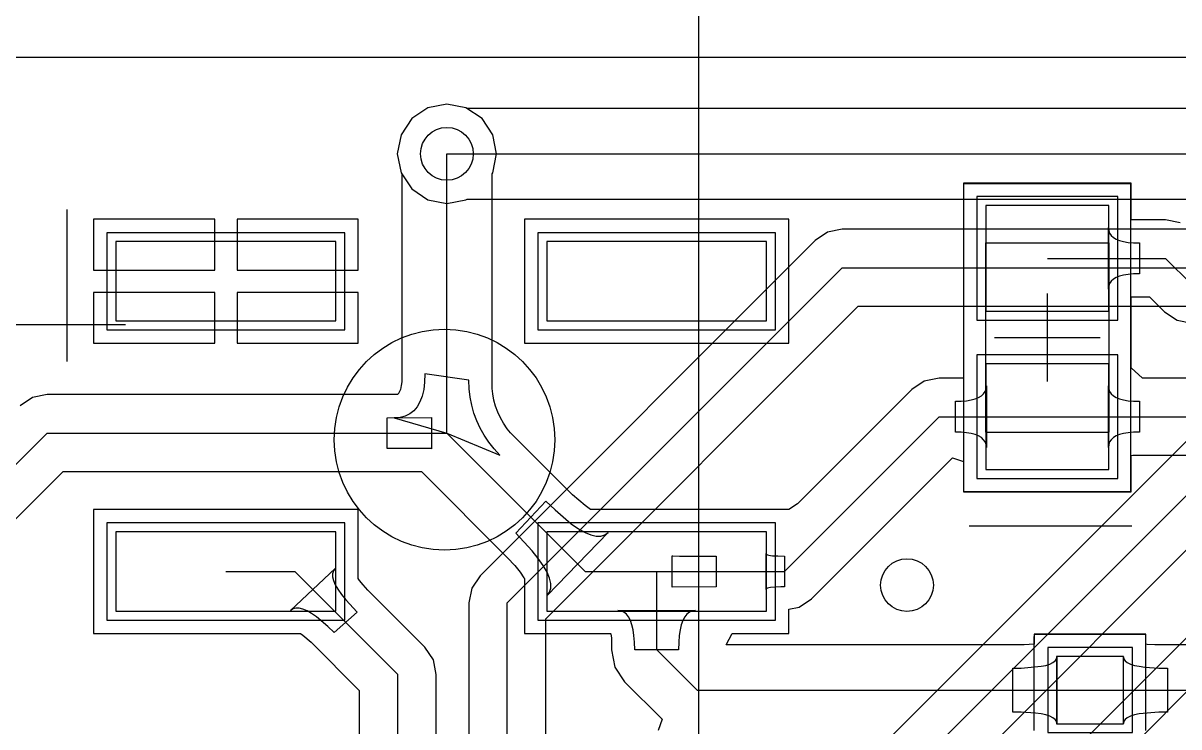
# Model space of a CAD drawing. Header units: millimetres. Extents: x 73 to 121, y 30 to 140.
# Drawn here: x 89.44 to 102.58, y 99.48 to 107.48 of the extents above; entities that cross this region are included whole.
import ezdxf

# ---------------------------------------------------------------- set-up
doc = ezdxf.new("R2010")
doc.units = ezdxf.units.MM
for name, color, linetype in [('BottomLayer', 5, 'Continuous'), ('BottomOverlay', 54, 'Continuous'), ('Mechanical13', 56, 'Continuous'), ('Mechanical15', 56, 'Continuous'), ('MultiLayer', 9, 'Continuous'), ('TopLayer', 1, 'Continuous'), ('TopOverlay', 2, 'Continuous'), ('TopPaste', 8, 'Continuous'), ('TopSolder', 216, 'Continuous')]:
    doc.layers.add(name, color=color, linetype=linetype)

# ---------------------------------------------------------------- blocks, each defined once
blk = doc.blocks.new('C0603_14')
at = {"layer": 'TopLayer'}
for p, q in [((-0.356, 0.559), (-0.356, -0.203)), ((0.406, 0.559), (-0.356, 0.559)), ((0.406, -0.203), (0.406, 0.559)), ((1.041, 0.559), (1.041, -0.203)), ((1.803, 0.559), (1.041, 0.559)), ((1.803, -0.203), (1.803, 0.559)), ((-0.356, -0.203), (0.406, -0.203)), ((1.041, -0.203), (1.803, -0.203))]:
    blk.add_line(p, q, dxfattribs=at)
at = {"layer": 'TopOverlay'}
for p, q in [((-0.61, 0.813), (0.457, 0.813)), ((-0.61, 0.813), (-0.61, -0.457)), ((0.965, 0.813), (2.032, 0.813)), ((2.057, 0.813), (2.057, -0.457)), ((-0.61, -0.457), (0.457, -0.457)), ((0.965, -0.457), (2.032, -0.457))]:
    blk.add_line(p, q, dxfattribs=at)
at = {"layer": 'TopPaste'}
for p, q in [((-0.356, 0.559), (-0.356, -0.203)), ((0.406, 0.559), (-0.356, 0.559)), ((0.406, -0.203), (0.406, 0.559)), ((1.041, 0.559), (1.041, -0.203)), ((1.803, 0.559), (1.041, 0.559)), ((1.803, -0.203), (1.803, 0.559)), ((-0.356, -0.203), (0.406, -0.203)), ((1.041, -0.203), (1.803, -0.203))]:
    blk.add_line(p, q, dxfattribs=at)
at = {"layer": 'TopSolder'}
for p, q in [((-0.457, 0.66), (-0.457, -0.305)), ((0.508, 0.66), (-0.457, 0.66)), ((0.508, -0.305), (0.508, 0.66)), ((0.94, 0.66), (0.94, -0.305)), ((1.905, 0.66), (0.94, 0.66)), ((1.905, -0.305), (1.905, 0.66)), ((-0.457, -0.305), (0.508, -0.305)), ((0.94, -0.305), (1.905, -0.305))]:
    blk.add_line(p, q, dxfattribs=at)
blk = doc.blocks.new('1_4148_24')
at = {"layer": 'Mechanical13'}
for p, q in [((-0.257, 0.722), (1.893, 0.722)), ((-0.257, -0.678), (-0.257, 0.722)), ((1.893, -0.678), (1.893, 0.722)), ((1.893, -0.678), (-0.257, -0.678))]:
    blk.add_line(p, q, dxfattribs=at)
at = {"layer": 'Mechanical15'}
for p, q in [((2.568, 0.972), (-0.932, 0.972)), ((-0.932, -0.928), (-0.932, 0.972)), ((2.568, -0.928), (2.568, 0.972)), ((0.818, -0.478), (0.818, 0.522)), ((1.318, 0.022), (0.318, 0.022)), ((2.568, -0.928), (-0.932, -0.928))]:
    blk.add_line(p, q, dxfattribs=at)
at = {"layer": 'TopLayer'}
for p, q in [((0.518, 0.722), (-0.682, 0.722)), ((-0.682, 0.722), (-0.682, -0.678)), ((0.518, -0.678), (0.518, 0.722)), ((2.318, 0.722), (1.118, 0.722)), ((1.118, 0.722), (1.118, -0.678)), ((2.318, -0.678), (2.318, 0.722)), ((-0.682, -0.678), (0.518, -0.678)), ((1.118, -0.678), (2.318, -0.678))]:
    blk.add_line(p, q, dxfattribs=at)
at = {"layer": 'TopOverlay'}
for p, q in [((2.957, -0.867), (2.957, 0.983)), ((0.818, -0.578), (0.818, 0.622))]:
    blk.add_line(p, q, dxfattribs=at)
at = {"layer": 'TopPaste'}
for p, q in [((0.518, 0.722), (-0.682, 0.722)), ((-0.682, 0.722), (-0.682, -0.678)), ((0.518, -0.678), (0.518, 0.722)), ((2.318, 0.722), (1.118, 0.722)), ((1.118, 0.722), (1.118, -0.678)), ((2.318, -0.678), (2.318, 0.722)), ((-0.682, -0.678), (0.518, -0.678)), ((1.118, -0.678), (2.318, -0.678))]:
    blk.add_line(p, q, dxfattribs=at)
at = {"layer": 'TopSolder'}
for p, q in [((0.62, 0.824), (-0.784, 0.824)), ((-0.784, 0.824), (-0.784, -0.78)), ((0.62, -0.78), (0.62, 0.824)), ((2.42, 0.824), (1.016, 0.824)), ((1.016, 0.824), (1.016, -0.78)), ((2.42, -0.78), (2.42, 0.824)), ((-0.784, -0.78), (0.62, -0.78)), ((1.016, -0.78), (2.42, -0.78))]:
    blk.add_line(p, q, dxfattribs=at)
blk = doc.blocks.new('__2812__26')
at = {"layer": 'TopLayer'}
for p, q in [((-1.25, 0.45), (-1.25, -0.45)), ((1.25, 0.45), (-1.25, 0.45)), ((1.25, -0.45), (1.25, 0.45)), ((3.65, 0.45), (3.65, -0.45)), ((6.15, 0.45), (3.65, 0.45)), ((6.15, -0.45), (6.15, 0.45)), ((-1.25, -0.45), (1.25, -0.45)), ((3.65, -0.45), (6.15, -0.45)), ((-1.25, -2.85), (-1.25, -3.75)), ((1.25, -2.85), (-1.25, -2.85)), ((1.25, -3.75), (1.25, -2.85)), ((3.65, -2.85), (3.65, -3.75)), ((6.15, -2.85), (3.65, -2.85)), ((6.15, -3.75), (6.15, -2.85)), ((-1.25, -3.75), (1.25, -3.75)), ((3.65, -3.75), (6.15, -3.75))]:
    blk.add_line(p, q, dxfattribs=at)
at = {"layer": 'TopOverlay'}
blk.add_line((6.706, -2.388), (6.706, -4.115), dxfattribs=at)
blk.add_circle((2.413, -1.499), 1.255, dxfattribs=at)
at = {"layer": 'TopPaste'}
for p, q in [((-1.25, 0.45), (-1.25, -0.45)), ((1.25, 0.45), (-1.25, 0.45)), ((1.25, -0.45), (1.25, 0.45)), ((3.65, 0.45), (3.65, -0.45)), ((6.15, 0.45), (3.65, 0.45)), ((6.15, -0.45), (6.15, 0.45)), ((-1.25, -0.45), (1.25, -0.45)), ((3.65, -0.45), (6.15, -0.45)), ((-1.25, -2.85), (-1.25, -3.75)), ((1.25, -2.85), (-1.25, -2.85)), ((1.25, -3.75), (1.25, -2.85)), ((3.65, -2.85), (3.65, -3.75)), ((6.15, -2.85), (3.65, -2.85)), ((6.15, -3.75), (6.15, -2.85)), ((-1.25, -3.75), (1.25, -3.75)), ((3.65, -3.75), (6.15, -3.75))]:
    blk.add_line(p, q, dxfattribs=at)
at = {"layer": 'TopSolder'}
for p, q in [((-1.352, 0.552), (-1.352, -0.552)), ((1.352, 0.552), (-1.352, 0.552)), ((1.352, -0.552), (1.352, 0.552)), ((3.548, 0.552), (3.548, -0.552)), ((6.252, 0.552), (3.548, 0.552)), ((6.252, -0.552), (6.252, 0.552)), ((-1.352, -0.552), (1.352, -0.552)), ((3.548, -0.552), (6.252, -0.552)), ((-1.352, -2.748), (-1.352, -3.852)), ((1.352, -2.748), (-1.352, -2.748)), ((1.352, -3.852), (1.352, -2.748)), ((3.548, -2.748), (3.548, -3.852)), ((6.252, -2.748), (3.548, -2.748)), ((6.252, -3.852), (6.252, -2.748)), ((-1.352, -3.852), (1.352, -3.852)), ((3.548, -3.852), (6.252, -3.852))]:
    blk.add_line(p, q, dxfattribs=at)
blk = doc.blocks.new('18650____________B_71')
at = {"layer": 'BottomOverlay'}
for p, q in [((-0.469, 22), (76.531, 22)), ((22.329, 15.482), (22.329, 10.15))]:
    blk.add_line(p, q, dxfattribs=at)

msp = doc.modelspace()

# ---------------------------------------------------------------- linework, layer by layer
at = {"layer": 'BottomLayer'}
for p, q in [((85.744, 107.092), (108.785, 107.092)), ((94.043, 106.516), (93.86, 106.394)), ((94.259, 106.559), (94.043, 106.516)), ((94.476, 106.516), (94.259, 106.559)), ((94.488, 106.508), (94.476, 106.516)), ((108.855, 106.508), (94.488, 106.508)), ((93.86, 106.394), (93.738, 106.21)), ((93.738, 106.21), (93.695, 105.994)), ((93.695, 105.994), (93.738, 105.778)), ((94.259, 105.994), (109.068, 105.994)), ((93.738, 105.778), (93.86, 105.595)), ((93.86, 105.595), (94.043, 105.472)), ((94.043, 105.472), (94.259, 105.429)), ((94.259, 105.429), (94.476, 105.472)), ((94.476, 105.472), (94.488, 105.48)), ((94.488, 105.48), (109.068, 105.48)), ((98.588, 105.103), (98.446, 105.008)), ((98.755, 105.136), (98.588, 105.103)), ((109.039, 105.136), (98.755, 105.136)), ((98.446, 105.008), (94.636, 101.198)), ((94.945, 100.889), (98.755, 104.699)), ((98.755, 104.699), (109.22, 104.699)), ((95.383, 100.708), (98.936, 104.261)), ((98.936, 104.261), (109.22, 104.261)), ((103.729, 103.789), (90.751, 90.811)), ((90.932, 90.373), (104.038, 103.48)), ((91.241, 90.064), (104.22, 103.042)), ((103.424, 101.249), (86.076, 83.901)), ((94.636, 101.198), (94.541, 101.056)), ((94.541, 101.056), (94.508, 100.889)), ((86.385, 83.591), (103.734, 100.94)), ((94.508, 100.889), (94.508, 99.124)), ((94.945, 98.781), (94.945, 100.889)), ((95.383, 99.142), (95.383, 100.708))]:
    msp.add_line(p, q, dxfattribs=at)
for centre in [(94.259, 105.994), (99.492, 101.092)]:
    msp.add_circle(centre, 0.3, dxfattribs=at)
at = {"layer": 'MultiLayer'}
for centre in [(94.259, 105.994), (99.492, 101.092)]:
    msp.add_circle(centre, 0.3, dxfattribs=at)
at = {"layer": 'TopLayer'}
for p, q in [((85.744, 107.092), (107.329, 107.092)), ((94.043, 106.516), (93.86, 106.394)), ((94.259, 106.559), (94.043, 106.516)), ((94.476, 106.516), (94.259, 106.559)), ((94.659, 106.394), (94.476, 106.516)), ((93.86, 106.394), (93.738, 106.21)), ((94.781, 106.21), (94.659, 106.394)), ((93.738, 106.21), (93.695, 105.994)), ((94.824, 105.994), (94.781, 106.21)), ((93.695, 105.994), (93.738, 105.778)), ((94.259, 102.819), (94.259, 105.994)), ((94.781, 105.778), (94.824, 105.994)), ((93.738, 105.778), (93.746, 105.766)), ((93.746, 105.766), (93.746, 103.404)), ((94.773, 105.766), (94.781, 105.778)), ((94.773, 103.326), (94.773, 105.766)), ((102.043, 105.66), (100.135, 105.66)), ((100.135, 105.66), (100.135, 103.987)), ((102.043, 105.245), (102.043, 105.66)), ((91.618, 105.25), (90.241, 105.25)), ((90.241, 105.25), (90.241, 104.673)), ((91.618, 104.673), (91.618, 105.25)), ((93.249, 105.25), (91.872, 105.25)), ((91.872, 105.25), (91.872, 104.673)), ((93.249, 104.673), (93.249, 105.25)), ((98.149, 105.25), (95.141, 105.25)), ((95.141, 105.25), (95.141, 103.842)), ((98.149, 103.842), (98.149, 105.25)), ((102.061, 105.244), (102.043, 105.245)), ((102.432, 105.244), (102.061, 105.244)), ((102.6, 105.21), (102.432, 105.244)), ((101.783, 104.456), (101.783, 105.156)), ((101.783, 105.156), (101.786, 105.123)), ((101.786, 105.123), (101.797, 105.093)), ((101.797, 105.093), (101.814, 105.067)), ((101.814, 105.067), (101.839, 105.044)), ((101.839, 105.044), (101.871, 105.025)), ((101.871, 105.025), (101.91, 105.009)), ((101.91, 105.009), (101.955, 104.997)), ((101.955, 104.997), (102.008, 104.988)), ((102.008, 104.988), (102.068, 104.983)), ((102.068, 104.983), (102.136, 104.981)), ((102.136, 104.981), (102.136, 104.631)), ((101.089, 104.806), (102.432, 104.806)), ((102.432, 104.806), (102.73, 104.508)), ((90.241, 104.673), (91.618, 104.673)), ((91.872, 104.673), (93.249, 104.673)), ((101.797, 104.519), (101.786, 104.489)), ((101.814, 104.545), (101.797, 104.519)), ((101.839, 104.568), (101.814, 104.545)), ((101.871, 104.587), (101.839, 104.568)), ((101.91, 104.603), (101.871, 104.587)), ((101.955, 104.615), (101.91, 104.603)), ((102.008, 104.624), (101.955, 104.615)), ((102.068, 104.629), (102.008, 104.624)), ((102.136, 104.631), (102.068, 104.629)), ((91.618, 104.419), (90.241, 104.419)), ((90.241, 104.419), (90.241, 103.842)), ((91.618, 103.842), (91.618, 104.419)), ((93.249, 104.419), (91.872, 104.419)), ((91.872, 104.419), (91.872, 103.842)), ((93.249, 103.842), (93.249, 104.419)), ((101.786, 104.489), (101.783, 104.456)), ((102.043, 104.367), (102.061, 104.369)), ((102.043, 103.987), (102.043, 104.367)), ((102.061, 104.369), (102.251, 104.369)), ((102.251, 104.369), (102.421, 104.199)), ((102.421, 104.199), (102.563, 104.104)), ((100.135, 103.987), (100.135, 103.952)), ((102.043, 103.952), (102.043, 103.987)), ((102.563, 104.104), (102.73, 104.071)), ((100.135, 103.952), (100.135, 103.86)), ((100.135, 103.86), (100.135, 103.825)), ((102.043, 103.86), (102.043, 103.952)), ((102.043, 103.825), (102.043, 103.86)), ((90.241, 103.842), (91.618, 103.842)), ((91.872, 103.842), (93.249, 103.842)), ((95.141, 103.842), (98.149, 103.842)), ((100.135, 103.825), (100.135, 103.445)), ((102.043, 103.563), (102.043, 103.825)), ((94.009, 103.494), (94.006, 103.399)), ((94.509, 103.423), (94.009, 103.494)), ((102.169, 103.444), (102.043, 103.563)), ((93.74, 103.36), (93.73, 103.315)), ((93.746, 103.404), (93.74, 103.36)), ((94.006, 103.399), (93.995, 103.314)), ((94.513, 103.324), (94.509, 103.423)), ((94.524, 103.229), (94.513, 103.324)), ((94.78, 103.267), (94.773, 103.326)), ((99.689, 103.41), (99.547, 103.315)), ((99.857, 103.444), (99.689, 103.41)), ((100.117, 103.444), (99.857, 103.444)), ((100.135, 103.445), (100.117, 103.444)), ((100.381, 103.293), (100.391, 103.323)), ((100.391, 103.323), (100.395, 103.356)), ((100.395, 103.356), (100.395, 102.656)), ((101.783, 102.656), (101.783, 103.356)), ((101.783, 103.356), (101.786, 103.323)), ((101.786, 103.323), (101.797, 103.293)), ((103.334, 103.444), (102.169, 103.444)), ((89.545, 103.223), (89.404, 103.128)), ((89.713, 103.257), (89.545, 103.223)), ((93.688, 103.257), (89.713, 103.257)), ((93.697, 103.259), (93.688, 103.257)), ((93.702, 103.261), (93.697, 103.259)), ((93.704, 103.263), (93.702, 103.261)), ((93.709, 103.269), (93.704, 103.263)), ((93.718, 103.285), (93.709, 103.269)), ((93.73, 103.315), (93.718, 103.285)), ((93.978, 103.239), (93.953, 103.174)), ((93.995, 103.314), (93.978, 103.239)), ((94.541, 103.136), (94.524, 103.229)), ((94.794, 103.195), (94.78, 103.267)), ((94.813, 103.125), (94.794, 103.195)), ((99.547, 103.315), (98.247, 102.015)), ((100.169, 103.188), (100.222, 103.197)), ((100.222, 103.197), (100.268, 103.209)), ((100.268, 103.209), (100.306, 103.225)), ((100.306, 103.225), (100.338, 103.244)), ((100.338, 103.244), (100.363, 103.267)), ((100.363, 103.267), (100.381, 103.293)), ((101.797, 103.293), (101.814, 103.267)), ((101.814, 103.267), (101.839, 103.244)), ((101.839, 103.244), (101.871, 103.225)), ((101.871, 103.225), (101.91, 103.209)), ((101.91, 103.209), (101.955, 103.197)), ((101.955, 103.197), (102.008, 103.188)), ((93.883, 103.074), (93.838, 103.039)), ((93.922, 103.119), (93.883, 103.074)), ((93.953, 103.174), (93.922, 103.119)), ((94.566, 103.046), (94.541, 103.136)), ((94.837, 103.059), (94.813, 103.125)), ((94.867, 102.994), (94.837, 103.059)), ((100.042, 103.181), (100.109, 103.183)), ((100.042, 102.831), (100.042, 103.181)), ((100.109, 103.183), (100.169, 103.188)), ((102.008, 103.188), (102.068, 103.183)), ((102.068, 103.183), (102.136, 103.181)), ((102.136, 103.181), (102.136, 102.831)), ((93.581, 102.994), (94.083, 102.996)), ((93.581, 102.994), (94.083, 102.996)), ((93.581, 102.644), (93.581, 102.994)), ((93.581, 102.644), (93.581, 102.994)), ((93.726, 102.999), (93.659, 102.994)), ((93.659, 102.994), (94.259, 102.819)), ((93.785, 103.014), (93.726, 102.999)), ((93.838, 103.039), (93.785, 103.014)), ((94.083, 102.996), (94.083, 102.642)), ((94.083, 102.996), (94.083, 102.642)), ((94.598, 102.959), (94.566, 103.046)), ((94.637, 102.875), (94.598, 102.959)), ((94.903, 102.931), (94.867, 102.994)), ((94.944, 102.87), (94.903, 102.931)), ((98.097, 101.246), (99.857, 103.006)), ((99.857, 103.006), (101.089, 103.006)), ((101.089, 103.006), (103.882, 103.006)), ((88.938, 102.045), (89.713, 102.819)), ((89.713, 102.819), (94.259, 102.819)), ((94.259, 102.819), (95.832, 101.246)), ((94.259, 102.819), (94.863, 102.569)), ((94.683, 102.795), (94.637, 102.875)), ((94.736, 102.716), (94.683, 102.795)), ((94.981, 102.824), (94.944, 102.87)), ((95.687, 102.119), (94.981, 102.824)), ((100.109, 102.829), (100.042, 102.831)), ((100.169, 102.824), (100.109, 102.829)), ((100.222, 102.815), (100.169, 102.824)), ((100.268, 102.803), (100.222, 102.815)), ((100.306, 102.787), (100.268, 102.803)), ((101.91, 102.803), (101.871, 102.787)), ((101.955, 102.815), (101.91, 102.803)), ((102.008, 102.824), (101.955, 102.815)), ((102.068, 102.829), (102.008, 102.824)), ((102.136, 102.831), (102.068, 102.829)), ((94.796, 102.641), (94.736, 102.716)), ((100.338, 102.768), (100.306, 102.787)), ((100.363, 102.745), (100.338, 102.768)), ((100.381, 102.719), (100.363, 102.745)), ((100.391, 102.689), (100.381, 102.719)), ((100.395, 102.656), (100.391, 102.689)), ((101.786, 102.689), (101.783, 102.656)), ((101.797, 102.719), (101.786, 102.689)), ((101.814, 102.745), (101.797, 102.719)), ((101.839, 102.768), (101.814, 102.745)), ((101.871, 102.787), (101.839, 102.768)), ((94.002, 102.644), (93.581, 102.644)), ((94.002, 102.644), (93.581, 102.644)), ((94.077, 102.643), (94.002, 102.644)), ((94.077, 102.643), (94.002, 102.644)), ((94.083, 102.642), (94.077, 102.643)), ((94.083, 102.642), (94.077, 102.643)), ((94.863, 102.569), (94.796, 102.641)), ((98.406, 100.937), (100.008, 102.539)), ((100.008, 102.539), (100.135, 102.496)), ((102.043, 102.567), (102.061, 102.569)), ((102.043, 102.152), (102.043, 102.567)), ((102.061, 102.569), (103.353, 102.569)), ((100.135, 102.496), (100.135, 102.152)), ((89.247, 101.735), (89.894, 102.382)), ((89.894, 102.382), (93.97, 102.382)), ((93.97, 102.382), (94.948, 101.403)), ((100.135, 102.152), (102.043, 102.152)), ((95.044, 101.681), (95.385, 102.047)), ((95.385, 102.047), (95.489, 101.947)), ((95.832, 101.995), (95.687, 102.119)), ((98.247, 102.015), (98.149, 101.95)), ((93.249, 101.95), (90.241, 101.95)), ((90.241, 101.95), (90.241, 100.542)), ((93.249, 101.167), (93.249, 101.95)), ((95.489, 101.947), (95.674, 101.79)), ((95.894, 101.952), (95.832, 101.995)), ((95.897, 101.95), (95.894, 101.952)), ((98.149, 101.95), (95.897, 101.95)), ((98.149, 101.95), (98.149, 101.95)), ((98.149, 101.95), (98.149, 101.95)), ((95.674, 101.79), (95.755, 101.733)), ((95.228, 101.483), (95.044, 101.681)), ((96.092, 101.69), (95.401, 100.974)), ((95.755, 101.733), (95.83, 101.69)), ((95.83, 101.69), (95.897, 101.662)), ((95.897, 101.662), (95.956, 101.647)), ((95.956, 101.647), (96.009, 101.647)), ((96.009, 101.647), (96.054, 101.662)), ((96.054, 101.662), (96.092, 101.69)), ((95.298, 101.395), (95.228, 101.483)), ((94.948, 101.403), (95.032, 101.314)), ((95.355, 101.314), (95.298, 101.395)), ((96.821, 101.07), (96.821, 101.423)), ((96.821, 101.423), (96.827, 101.423)), ((96.821, 101.07), (96.821, 101.423)), ((96.821, 101.423), (96.827, 101.423)), ((96.827, 101.423), (96.903, 101.422)), ((96.827, 101.423), (96.903, 101.422)), ((96.903, 101.422), (97.323, 101.421)), ((96.903, 101.422), (97.323, 101.421)), ((97.323, 101.421), (97.323, 101.071)), ((97.323, 101.421), (97.323, 101.071)), ((97.889, 101.041), (97.889, 101.451)), ((97.889, 101.451), (97.891, 101.446)), ((97.891, 101.446), (97.897, 101.441)), ((97.897, 101.441), (97.907, 101.436)), ((97.907, 101.436), (97.922, 101.432)), ((97.922, 101.432), (97.941, 101.429)), ((97.941, 101.429), (97.964, 101.426)), ((97.964, 101.426), (98.022, 101.423)), ((98.022, 101.423), (98.097, 101.421)), ((98.097, 101.421), (98.097, 101.071)), ((91.745, 101.246), (92.53, 101.246)), ((92.482, 100.802), (92.989, 101.28)), ((92.53, 101.246), (93.701, 100.076)), ((92.969, 101.254), (92.958, 101.222)), ((92.958, 101.222), (92.958, 101.185)), ((92.989, 101.28), (92.969, 101.254)), ((95.032, 101.314), (95.091, 101.24)), ((95.091, 101.24), (95.136, 101.175)), ((95.398, 101.24), (95.355, 101.314)), ((95.426, 101.172), (95.398, 101.24)), ((95.832, 101.246), (96.645, 101.246)), ((96.645, 100.358), (96.645, 101.246)), ((96.645, 101.246), (98.097, 101.246)), ((92.958, 101.185), (92.968, 101.144)), ((92.968, 101.144), (92.988, 101.097)), ((92.988, 101.097), (93.018, 101.045)), ((93.266, 101.143), (93.249, 101.167)), ((93.305, 101.095), (93.266, 101.143)), ((93.361, 101.034), (93.305, 101.095)), ((95.136, 101.175), (95.141, 101.167)), ((95.141, 101.167), (95.141, 100.542)), ((95.441, 101.112), (95.426, 101.172)), ((95.442, 101.059), (95.441, 101.112)), ((93.018, 101.045), (93.059, 100.987)), ((93.059, 100.987), (93.109, 100.925)), ((94.01, 100.385), (93.361, 101.034)), ((95.401, 100.974), (95.428, 101.013)), ((95.428, 101.013), (95.442, 101.059)), ((97.323, 101.071), (96.821, 101.07)), ((97.323, 101.071), (96.821, 101.07)), ((97.891, 101.047), (97.889, 101.041)), ((97.897, 101.052), (97.891, 101.047)), ((97.907, 101.057), (97.897, 101.052)), ((97.922, 101.061), (97.907, 101.057)), ((97.941, 101.064), (97.922, 101.061)), ((98.057, 101.071), (97.941, 101.064)), ((98.097, 101.071), (98.057, 101.071)), ((92.542, 100.83), (92.51, 100.821)), ((92.58, 100.83), (92.542, 100.83)), ((92.622, 100.819), (92.58, 100.83)), ((93.109, 100.925), (93.239, 100.785)), ((98.149, 100.819), (98.264, 100.842)), ((98.264, 100.842), (98.406, 100.937)), ((92.51, 100.821), (92.482, 100.802)), ((92.669, 100.799), (92.622, 100.819)), ((92.721, 100.769), (92.669, 100.799)), ((92.778, 100.73), (92.721, 100.769)), ((92.906, 100.621), (92.778, 100.73)), ((93.239, 100.785), (92.977, 100.552)), ((96.239, 100.798), (96.203, 100.802)), ((96.203, 100.802), (97.087, 100.802)), ((96.272, 100.785), (96.239, 100.798)), ((96.301, 100.762), (96.272, 100.785)), ((96.326, 100.731), (96.301, 100.762)), ((96.347, 100.691), (96.326, 100.731)), ((96.364, 100.642), (96.347, 100.691)), ((96.943, 100.691), (96.925, 100.642)), ((96.964, 100.731), (96.943, 100.691)), ((96.989, 100.762), (96.964, 100.731)), ((97.018, 100.785), (96.989, 100.762)), ((97.05, 100.798), (97.018, 100.785)), ((97.087, 100.802), (97.05, 100.798)), ((98.149, 100.542), (98.149, 100.819)), ((92.977, 100.552), (92.906, 100.621)), ((96.378, 100.584), (96.364, 100.642)), ((96.387, 100.518), (96.378, 100.584)), ((96.912, 100.584), (96.902, 100.518)), ((96.925, 100.642), (96.912, 100.584)), ((90.241, 100.542), (92.593, 100.542)), ((92.593, 100.542), (92.619, 100.524)), ((92.619, 100.524), (92.714, 100.444)), ((92.714, 100.444), (93.263, 99.895)), ((95.141, 100.542), (96.121, 100.542)), ((96.121, 100.542), (96.123, 100.537)), ((96.123, 100.537), (96.13, 100.489)), ((96.13, 100.489), (96.131, 100.471)), ((96.131, 100.471), (96.131, 100.358)), ((96.393, 100.442), (96.387, 100.518)), ((96.395, 100.358), (96.393, 100.442)), ((96.897, 100.442), (96.895, 100.358)), ((96.902, 100.518), (96.897, 100.442)), ((97.434, 100.415), (97.502, 100.542)), ((97.502, 100.542), (98.149, 100.542)), ((101.187, 100.533), (100.94, 100.533)), ((100.94, 100.533), (100.94, 100.422)), ((101.197, 100.535), (101.187, 100.533)), ((101.206, 100.533), (101.197, 100.535)), ((101.943, 100.533), (101.206, 100.533)), ((101.953, 100.535), (101.943, 100.533)), ((101.962, 100.533), (101.953, 100.535)), ((102.21, 100.533), (101.962, 100.533)), ((102.21, 100.419), (102.21, 100.533)), ((94.105, 100.243), (94.01, 100.385)), ((96.131, 100.358), (96.17, 100.161)), ((96.895, 100.358), (96.395, 100.358)), ((96.645, 100.358), (97.104, 99.898)), ((97.436, 100.412), (97.434, 100.415)), ((100.823, 100.412), (97.436, 100.412)), ((100.94, 100.422), (100.823, 100.412)), ((102.224, 100.418), (102.21, 100.419)), ((102.309, 100.412), (102.224, 100.418)), ((103.211, 100.412), (102.309, 100.412)), ((94.138, 100.076), (94.105, 100.243)), ((100.792, 100.149), (101.017, 100.169)), ((101.017, 100.169), (101.072, 100.18)), ((101.072, 100.18), (101.117, 100.194)), ((101.117, 100.194), (101.152, 100.211)), ((101.152, 100.211), (101.177, 100.23)), ((101.177, 100.23), (101.192, 100.252)), ((101.192, 100.252), (101.197, 100.276)), ((101.197, 100.276), (101.197, 99.52)), ((101.953, 99.52), (101.953, 100.276)), ((101.953, 100.276), (101.958, 100.252)), ((101.958, 100.252), (101.973, 100.23)), ((101.973, 100.23), (101.998, 100.211)), ((101.998, 100.211), (102.033, 100.194)), ((102.033, 100.194), (102.078, 100.18)), ((102.078, 100.18), (102.133, 100.169)), ((102.133, 100.169), (102.198, 100.16)), ((93.701, 97.993), (93.701, 100.076)), ((94.138, 97.993), (94.138, 100.076)), ((96.17, 100.161), (96.281, 99.994)), ((100.697, 100.148), (100.792, 100.149)), ((100.697, 99.648), (100.697, 100.148)), ((102.198, 100.16), (102.358, 100.149)), ((102.358, 100.149), (102.453, 100.148)), ((102.453, 100.148), (102.453, 99.648)), ((96.281, 99.994), (96.708, 99.568)), ((93.263, 99.895), (93.263, 98.174)), ((97.104, 99.898), (101.575, 99.898)), ((101.575, 99.898), (103.962, 99.898)), ((101.575, 99.898), (101.575, 99.898)), ((100.792, 99.647), (100.697, 99.648)), ((100.952, 99.637), (100.792, 99.647)), ((102.358, 99.647), (102.133, 99.628)), ((102.453, 99.648), (102.358, 99.647)), ((96.708, 99.568), (96.661, 99.441)), ((101.017, 99.628), (100.952, 99.637)), ((101.072, 99.616), (101.017, 99.628)), ((101.117, 99.602), (101.072, 99.616)), ((101.152, 99.585), (101.117, 99.602)), ((101.177, 99.566), (101.152, 99.585)), ((101.192, 99.545), (101.177, 99.566)), ((101.197, 99.52), (101.192, 99.545)), ((101.958, 99.545), (101.953, 99.52)), ((101.973, 99.566), (101.958, 99.545)), ((101.998, 99.585), (101.973, 99.566)), ((102.033, 99.602), (101.998, 99.585)), ((102.078, 99.616), (102.033, 99.602)), ((102.133, 99.628), (102.078, 99.616))]:
    msp.add_line(p, q, dxfattribs=at)
for centre in [(94.259, 105.994), (99.492, 101.092)]:
    msp.add_circle(centre, 0.3, dxfattribs=at)

# ---------------------------------------------------------------- block references
for name, p, rotation in [('18650____________B_71', (75.12, 126.379), 270), ('1_4148_24', (101.067, 104.724), 270), ('__2812__26', (96.645, 101.246), 180), ('C0603_14', (101.752, 98.476), 90)]:
    msp.add_blockref(name, p, dxfattribs=dict(rotation=rotation))

doc.saveas('drawing.dxf')
